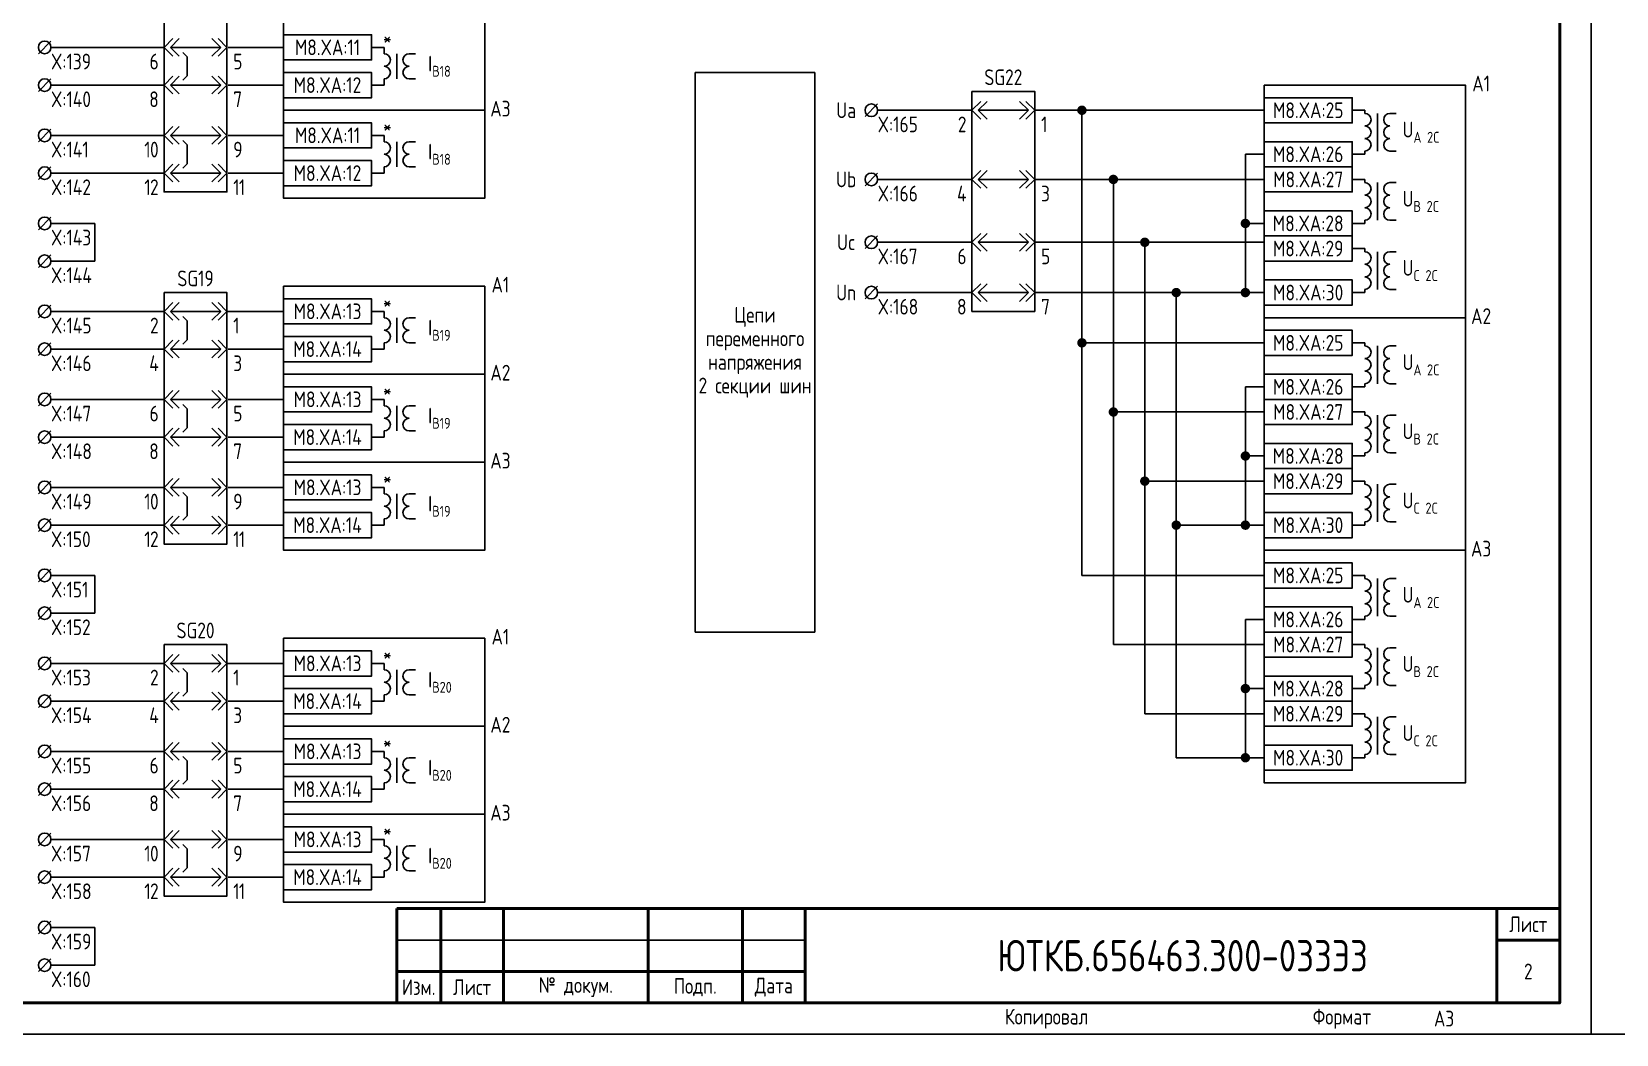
# Model space of a CAD drawing. Header units: millimetres. Extents: x -1050 to 7068, y 0 to 517.
# Drawn here: x 592.1 to 844.2, y 0 to 159.5 of the extents above; entities that cross this region are included whole.
import ezdxf

# ---------------------------------------------------------------- set-up
doc = ezdxf.new("R2010")
doc.units = ezdxf.units.MM
doc.styles.add('Gost_type_A', font='GOST_A.TTF')

# ---------------------------------------------------------------- blocks, each defined once
blk = doc.blocks.new('Формат_А3')
blk.add_lwpolyline([(-420, 297), (0, 297), (0, 0), (-420, 0)], close=True)
at = {"lineweight": 50}
blk.add_lwpolyline([(-400, 292), (-5, 292), (-5, 5), (-400, 5)], close=True, dxfattribs=at)
blk = doc.blocks.new('Штамп малый нижний')
at = {"lineweight": 50}
for points in [[(-185, 15), (-178, 15), (-178, 5), (-185, 5)], [(-178, 15), (-168, 15), (-168, 5), (-178, 5)], [(-168, 15), (-145, 15), (-145, 5), (-168, 5)], [(-145, 15), (-130, 15), (-130, 5), (-145, 5)], [(-130, 15), (-120, 15), (-120, 5), (-130, 5)], [(-120, 15), (-10, 15), (-10, 0), (-120, 0)], [(-10, 15), (0, 15), (0, 10), (-10, 10)], [(-10, 10), (0, 10), (0, 0), (-10, 0)], [(-185, 5), (-178, 5), (-178, 0), (-185, 0)], [(-178, 5), (-168, 5), (-168, 0), (-178, 0)], [(-168, 5), (-145, 5), (-145, 0), (-168, 0)], [(-145, 5), (-130, 5), (-130, 0), (-145, 0)], [(-130, 5), (-120, 5), (-120, 0), (-130, 0)]]:
    blk.add_lwpolyline(points, close=True, dxfattribs=at)
for points in [[(-185, 15), (-178, 15), (-178, 10), (-185, 10)], [(-178, 15), (-168, 15), (-168, 10), (-178, 10)], [(-168, 15), (-145, 15), (-145, 10), (-168, 10)], [(-145, 15), (-130, 15), (-130, 10), (-145, 10)], [(-130, 15), (-120, 15), (-120, 10), (-130, 10)], [(-185, 10), (-178, 10), (-178, 5), (-185, 5)], [(-178, 10), (-168, 10), (-168, 5), (-178, 5)], [(-168, 10), (-145, 10), (-145, 5), (-168, 5)], [(-145, 10), (-130, 10), (-130, 5), (-145, 5)], [(-130, 10), (-120, 10), (-120, 5), (-130, 5)]]:
    blk.add_lwpolyline(points, close=True)
at = {"char_height": 2.5, "style": 'Gost_type_A'}
for s, insert, width, attachment_point in [('Лист', (-5, 12.5), 10, 5), ('Изм.', (-181.5, 2.5), 7, 5), ('Лист', (-173, 2.5), 10, 5), ('№ докум.', (-156.5, 2.5), 23, 5), ('Подп.', (-137.5, 2.5), 15, 5), ('Дата', (-125, 2.5), 10, 5), ('Копировал', (-75, -2.53), 13.1202, 6), ('Формат', (-30, -2.53), 13.1202, 6)]:
    blk.add_mtext(s, dxfattribs=dict(at, insert=insert, width=width, attachment_point=attachment_point))
blk = doc.blocks.new('БИ_разъем')
for p, q in [((0, 0), (1.41, 1.41)), ((0, 0), (1.41, 1.41)), ((0, 0), (1.41, -1.41)), ((0, 0), (1.41, -1.41)), ((1, 0), (2.41, 1.41)), ((1, 0), (2.41, -1.41)), ((1, 0), (9, 0)), ((9, 0), (7.59, 1.41)), ((9, 0), (7.59, -1.41)), ((10, 0), (8.59, 1.41)), ((10, 0), (8.59, 1.41)), ((10, 0), (8.59, -1.41)), ((10, 0), (8.59, -1.41))]:
    blk.add_line(p, q)
blk = doc.blocks.new('БИ_перемычка')
for p, q in [((2.97, -0.79), (3.67, -1.5)), ((3.67, -1.5), (3.67, -4.5)), ((2.97, -5.21), (3.67, -4.5))]:
    blk.add_line(p, q)
blk = doc.blocks.new('POINT')
at = {"const_width": 0.75}
blk.add_lwpolyline([(-0.375, 0, 1), (0.375, 0, 1)], format="xyb", close=True, dxfattribs=at)

msp = doc.modelspace()

# ---------------------------------------------------------------- linework, layer by layer
for p, q in [((595.19, 158), (593.19, 156)), ((595.2, 157), (613.19, 157)), ((623.36, 157), (632.19, 157)), ((648.19, 157), (646.19, 157)), ((595.19, 152), (593.19, 150)), ((595.2, 151), (613.19, 151)), ((623.36, 151), (632.19, 151)), ((646.19, 151), (648.19, 151)), ((726.69, 148), (724.69, 146)), ((726.69, 147), (741.69, 147)), ((751.69, 147), (788.19, 147)), ((759.19, 73), (759.19, 147)), ((595.19, 144), (593.19, 142)), ((595.2, 143), (613.19, 143)), ((623.36, 143), (632.19, 143)), ((648.19, 143), (646.19, 143)), ((785.19, 118), (785.19, 140)), ((788.19, 140), (785.19, 140)), ((595.19, 138), (593.19, 136)), ((595.2, 137), (613.19, 137)), ((623.36, 137), (632.19, 137)), ((646.19, 137), (648.19, 137)), ((726.69, 137), (724.69, 135)), ((726.7, 136), (741.69, 136)), ((751.69, 136), (788.19, 136)), ((764.19, 62), (764.19, 136)), ((595.19, 130), (593.19, 128)), ((595.2, 129), (602.19, 129)), ((602.19, 129), (602.19, 123)), ((788.19, 129), (785.19, 129)), ((726.69, 127), (724.69, 125)), ((595.19, 124), (593.19, 122)), ((726.7, 126), (741.69, 126)), ((751.69, 126), (788.19, 126)), ((769.19, 51), (769.19, 126)), ((602.19, 123), (595.2, 123)), ((726.69, 119), (724.69, 117)), ((595.19, 116), (593.19, 114)), ((726.7, 118), (741.69, 118)), ((788.19, 118), (751.69, 118)), ((774.19, 44), (774.19, 118)), ((595.19, 115), (613.19, 115)), ((623.19, 115), (632.19, 115)), ((648.19, 115), (646.19, 115)), ((595.19, 110), (593.19, 108)), ((595.2, 109), (613.19, 109)), ((623.36, 109), (632.19, 109)), ((646.19, 109), (648.19, 109)), ((759.57, 110), (788.19, 110)), ((595.19, 102), (593.19, 100)), ((595.2, 101), (613.19, 101)), ((623.36, 101), (632.19, 101)), ((648.19, 101), (646.19, 101)), ((785.19, 81), (785.19, 103)), ((788.19, 103), (785.19, 103)), ((764.19, 99), (788.19, 99)), ((595.19, 96), (593.19, 94)), ((595.2, 95), (613.19, 95)), ((623.36, 95), (632.19, 95)), ((646.19, 95), (648.19, 95)), ((788.19, 92), (785.19, 92)), ((595.19, 88), (593.19, 86)), ((595.2, 87), (613.19, 87)), ((623.36, 87), (632.19, 87)), ((648.19, 87), (646.19, 87)), ((769.19, 88), (788.19, 88)), ((595.19, 82), (593.19, 80)), ((595.2, 81), (613.19, 81)), ((623.36, 81), (632.19, 81)), ((646.19, 81), (648.19, 81)), ((788.19, 81), (774.19, 81)), ((595.19, 74), (593.19, 72)), ((595.2, 73), (602.19, 73)), ((602.19, 73), (602.19, 67)), ((759.19, 73), (788.19, 73)), ((595.19, 68), (593.19, 66)), ((602.19, 67), (595.2, 67)), ((785.19, 44), (785.19, 66)), ((788.19, 66), (785.19, 66)), ((764.19, 62), (788.19, 62)), ((595.19, 60), (593.19, 58)), ((595.19, 59), (613.19, 59)), ((623.19, 59), (632.19, 59)), ((648.19, 59), (646.19, 59)), ((595.19, 54), (593.19, 52)), ((595.2, 53), (613.19, 53)), ((623.36, 53), (632.19, 53)), ((646.19, 53), (648.19, 53)), ((788.19, 55), (785.19, 55)), ((769.19, 51), (788.19, 51)), ((595.19, 46), (593.19, 44)), ((595.2, 45), (613.19, 45)), ((623.36, 45), (632.19, 45)), ((648.19, 45), (646.19, 45)), ((788.19, 44), (774.19, 44)), ((595.19, 40), (593.19, 38)), ((595.2, 39), (613.19, 39)), ((623.36, 39), (632.19, 39)), ((646.19, 39), (648.19, 39)), ((595.19, 32), (593.19, 30)), ((595.2, 31), (613.19, 31)), ((623.36, 31), (632.19, 31)), ((648.19, 31), (646.19, 31)), ((595.19, 26), (593.19, 24)), ((595.2, 25), (613.19, 25)), ((623.36, 25), (632.19, 25)), ((646.19, 25), (648.19, 25)), ((595.19, 18), (593.19, 16)), ((595.2, 17), (602.19, 17)), ((602.19, 17), (602.19, 11)), ((595.19, 12), (593.19, 10)), ((602.19, 11), (595.2, 11))]:
    msp.add_line(p, q)
at = {"ltscale": 4}
for p, q in [((648.19, 157), (648.19, 156)), ((648.19, 156.5), (648.19, 156)), ((650.19, 156), (650.19, 152)), ((650.19, 156), (650.19, 152)), ((653.19, 156), (652.19, 156)), ((653.19, 156), (652.19, 156)), ((648.19, 151), (648.19, 152)), ((653.19, 152), (652.19, 152)), ((653.19, 152), (652.19, 152)), ((802.19, 147), (804.19, 147)), ((804.19, 147), (804.19, 146.5)), ((804.19, 147), (804.19, 146.5)), ((806.19, 146.5), (806.19, 142.5)), ((809.19, 146.5), (808.19, 146.5)), ((806.19, 144.5), (806.19, 140.5)), ((648.19, 143), (648.19, 142)), ((648.19, 142.5), (648.19, 142)), ((650.19, 142), (650.19, 138)), ((650.19, 142), (650.19, 138)), ((653.19, 142), (652.19, 142)), ((653.19, 142), (652.19, 142)), ((804.19, 140), (802.19, 140)), ((804.19, 140), (804.19, 140.5)), ((809.19, 140.5), (808.19, 140.5)), ((648.19, 137), (648.19, 138)), ((653.19, 138), (652.19, 138)), ((653.19, 138), (652.19, 138)), ((802.19, 136), (804.19, 136)), ((804.19, 136), (804.19, 135.5)), ((804.19, 136), (804.19, 135.5)), ((806.19, 135.5), (806.19, 131.5)), ((809.19, 135.5), (808.19, 135.5)), ((806.19, 133.5), (806.19, 129.5)), ((804.19, 129), (802.19, 129)), ((804.19, 129), (804.19, 129.5)), ((809.19, 129.5), (808.19, 129.5)), ((802.19, 125), (804.19, 125)), ((804.19, 125), (804.19, 124.5)), ((804.19, 125), (804.19, 124.5)), ((806.19, 124.5), (806.19, 120.5)), ((809.19, 124.5), (808.19, 124.5)), ((806.19, 122.5), (806.19, 118.5)), ((804.19, 118), (804.19, 118.5)), ((809.19, 118.5), (808.19, 118.5)), ((804.19, 118), (802.19, 118)), ((648.19, 115), (648.19, 114)), ((648.19, 114.5), (648.19, 114)), ((650.19, 114), (650.19, 110)), ((650.19, 114), (650.19, 110)), ((653.19, 114), (652.19, 114)), ((653.19, 114), (652.19, 114)), ((648.19, 109), (648.19, 110)), ((653.19, 110), (652.19, 110)), ((653.19, 110), (652.19, 110)), ((802.19, 110), (804.19, 110)), ((804.19, 110), (804.19, 109.5)), ((804.19, 110), (804.19, 109.5)), ((806.19, 109.5), (806.19, 105.5)), ((809.19, 109.5), (808.19, 109.5)), ((806.19, 107.5), (806.19, 103.5)), ((804.19, 103), (804.19, 103.5)), ((809.19, 103.5), (808.19, 103.5)), ((648.19, 101), (648.19, 100)), ((804.19, 103), (802.19, 103)), ((648.19, 100.5), (648.19, 100)), ((650.19, 100), (650.19, 96)), ((650.19, 100), (650.19, 96)), ((653.19, 100), (652.19, 100)), ((653.19, 100), (652.19, 100)), ((802.19, 99), (804.19, 99)), ((804.19, 99), (804.19, 98.5)), ((804.19, 99), (804.19, 98.5)), ((806.19, 98.5), (806.19, 94.5)), ((809.19, 98.5), (808.19, 98.5)), ((648.19, 95), (648.19, 96)), ((653.19, 96), (652.19, 96)), ((653.19, 96), (652.19, 96)), ((806.19, 96.5), (806.19, 92.5)), ((804.19, 92), (802.19, 92)), ((804.19, 92), (804.19, 92.5)), ((809.19, 92.5), (808.19, 92.5)), ((648.19, 87), (648.19, 86)), ((648.19, 86.5), (648.19, 86)), ((650.19, 86), (650.19, 82)), ((650.19, 86), (650.19, 82)), ((653.19, 86), (652.19, 86)), ((653.19, 86), (652.19, 86)), ((802.19, 88), (804.19, 88)), ((804.19, 88), (804.19, 87.5)), ((804.19, 88), (804.19, 87.5)), ((806.19, 87.5), (806.19, 83.5)), ((809.19, 87.5), (808.19, 87.5)), ((806.19, 85.5), (806.19, 81.5)), ((648.19, 81), (648.19, 82)), ((653.19, 82), (652.19, 82)), ((653.19, 82), (652.19, 82)), ((804.19, 81), (802.19, 81)), ((804.19, 81), (804.19, 81.5)), ((809.19, 81.5), (808.19, 81.5)), ((802.19, 73), (804.19, 73)), ((804.19, 73), (804.19, 72.5)), ((804.19, 73), (804.19, 72.5)), ((806.19, 72.5), (806.19, 68.5)), ((809.19, 72.5), (808.19, 72.5)), ((806.19, 70.5), (806.19, 66.5)), ((804.19, 66), (802.19, 66)), ((804.19, 66), (804.19, 66.5)), ((809.19, 66.5), (808.19, 66.5)), ((802.19, 62), (804.19, 62)), ((804.19, 62), (804.19, 61.5)), ((804.19, 62), (804.19, 61.5)), ((806.19, 61.5), (806.19, 57.5)), ((809.19, 61.5), (808.19, 61.5)), ((648.19, 59), (648.19, 58)), ((648.19, 58.5), (648.19, 58)), ((650.19, 58), (650.19, 54)), ((650.19, 58), (650.19, 54)), ((653.19, 58), (652.19, 58)), ((653.19, 58), (652.19, 58)), ((806.19, 59.5), (806.19, 55.5)), ((804.19, 55), (804.19, 55.5)), ((809.19, 55.5), (808.19, 55.5)), ((648.19, 53), (648.19, 54)), ((653.19, 54), (652.19, 54)), ((653.19, 54), (652.19, 54)), ((804.19, 55), (802.19, 55)), ((802.19, 51), (804.19, 51)), ((804.19, 51), (804.19, 50.5)), ((804.19, 51), (804.19, 50.5)), ((806.19, 50.5), (806.19, 46.5)), ((809.19, 50.5), (808.19, 50.5)), ((806.19, 48.5), (806.19, 44.5)), ((648.19, 45), (648.19, 44)), ((648.19, 44.5), (648.19, 44)), ((650.19, 44), (650.19, 40)), ((650.19, 44), (650.19, 40)), ((653.19, 44), (652.19, 44)), ((653.19, 44), (652.19, 44)), ((804.19, 44), (802.19, 44)), ((804.19, 44), (804.19, 44.5)), ((809.19, 44.5), (808.19, 44.5)), ((648.19, 39), (648.19, 40)), ((653.19, 40), (652.19, 40)), ((653.19, 40), (652.19, 40)), ((648.19, 31), (648.19, 30)), ((648.19, 30.5), (648.19, 30)), ((650.19, 30), (650.19, 26)), ((650.19, 30), (650.19, 26)), ((653.19, 30), (652.19, 30)), ((653.19, 30), (652.19, 30)), ((648.19, 25), (648.19, 26)), ((653.19, 26), (652.19, 26)), ((653.19, 26), (652.19, 26))]:
    msp.add_line(p, q, dxfattribs=at)
for points in [[(613.19, 174), (623.19, 174), (623.19, 134), (613.19, 134)], [(632.19, 161), (664.19, 161), (664.19, 147), (632.19, 147)], [(632.19, 159), (646.19, 159), (646.19, 155), (632.19, 155)], [(632.19, 153), (646.19, 153), (646.19, 149), (632.19, 149)], [(716.69, 64), (697.69, 64), (697.69, 153), (716.69, 153)], [(741.69, 150), (751.69, 150), (751.69, 115), (741.69, 115)], [(788.19, 151), (820.19, 151), (820.19, 114), (788.19, 114)], [(788.19, 149), (802.19, 149), (802.19, 145), (788.19, 145)], [(632.19, 147), (664.19, 147), (664.19, 133), (632.19, 133)], [(632.19, 145), (646.19, 145), (646.19, 141), (632.19, 141)], [(788.19, 142), (802.19, 142), (802.19, 138), (788.19, 138)], [(632.19, 139), (646.19, 139), (646.19, 135), (632.19, 135)], [(788.19, 138), (802.19, 138), (802.19, 134), (788.19, 134)], [(788.19, 131), (802.19, 131), (802.19, 127), (788.19, 127)], [(788.19, 127), (802.19, 127), (802.19, 123), (788.19, 123)], [(632.19, 119), (664.19, 119), (664.19, 105), (632.19, 105)], [(788.19, 120), (802.19, 120), (802.19, 116), (788.19, 116)], [(613.19, 118), (623.19, 118), (623.19, 78), (613.19, 78)], [(632.19, 117), (646.19, 117), (646.19, 113), (632.19, 113)], [(788.19, 114), (820.19, 114), (820.19, 77), (788.19, 77)], [(632.19, 111), (646.19, 111), (646.19, 107), (632.19, 107)], [(788.19, 112), (802.19, 112), (802.19, 108), (788.19, 108)], [(632.19, 105), (664.19, 105), (664.19, 91), (632.19, 91)], [(788.19, 105), (802.19, 105), (802.19, 101), (788.19, 101)], [(632.19, 103), (646.19, 103), (646.19, 99), (632.19, 99)], [(788.19, 101), (802.19, 101), (802.19, 97), (788.19, 97)], [(632.19, 97), (646.19, 97), (646.19, 93), (632.19, 93)], [(788.19, 94), (802.19, 94), (802.19, 90), (788.19, 90)], [(632.19, 91), (664.19, 91), (664.19, 77), (632.19, 77)], [(632.19, 89), (646.19, 89), (646.19, 85), (632.19, 85)], [(788.19, 90), (802.19, 90), (802.19, 86), (788.19, 86)], [(632.19, 83), (646.19, 83), (646.19, 79), (632.19, 79)], [(788.19, 83), (802.19, 83), (802.19, 79), (788.19, 79)], [(788.19, 77), (820.19, 77), (820.19, 40), (788.19, 40)], [(788.19, 75), (802.19, 75), (802.19, 71), (788.19, 71)], [(788.19, 68), (802.19, 68), (802.19, 64), (788.19, 64)], [(788.19, 64), (802.19, 64), (802.19, 60), (788.19, 60)], [(613.19, 62), (623.19, 62), (623.19, 22), (613.19, 22)], [(632.19, 63), (664.19, 63), (664.19, 49), (632.19, 49)], [(632.19, 61), (646.19, 61), (646.19, 57), (632.19, 57)], [(788.19, 57), (802.19, 57), (802.19, 53), (788.19, 53)], [(632.19, 55), (646.19, 55), (646.19, 51), (632.19, 51)], [(788.19, 53), (802.19, 53), (802.19, 49), (788.19, 49)], [(632.19, 49), (664.19, 49), (664.19, 35), (632.19, 35)], [(632.19, 47), (646.19, 47), (646.19, 43), (632.19, 43)], [(788.19, 46), (802.19, 46), (802.19, 42), (788.19, 42)], [(632.19, 41), (646.19, 41), (646.19, 37), (632.19, 37)], [(632.19, 35), (664.19, 35), (664.19, 21), (632.19, 21)], [(632.19, 33), (646.19, 33), (646.19, 29), (632.19, 29)], [(632.19, 27), (646.19, 27), (646.19, 23), (632.19, 23)]]:
    msp.add_lwpolyline(points, close=True)
for centre in [(594.19, 157), (594.19, 151), (725.69, 147), (594.19, 143), (594.19, 137), (725.69, 136), (594.19, 129), (725.69, 126), (594.19, 123), (725.69, 118), (594.19, 115), (594.19, 109), (594.19, 101), (594.19, 95), (594.19, 87), (594.19, 81), (594.19, 73), (594.19, 67), (594.19, 59), (594.19, 53), (594.19, 45), (594.19, 39), (594.19, 31), (594.19, 25), (594.19, 17), (594.19, 11)]:
    msp.add_circle(centre, 1)
for centre, start, end in [((648.19, 155), 270, 90), ((648.19, 155), 270, 90), ((648.19, 153), 270, 90), ((648.19, 153), 270, 90), ((652.19, 155), 90, 270), ((652.19, 155), 90, 270), ((652.19, 153), 90, 270), ((652.19, 153), 90, 270), ((804.19, 145.5), 270, 90), ((808.19, 145.5), 90, 270), ((808.19, 145.5), 90, 270), ((804.19, 143.5), 270, 90), ((808.19, 143.5), 90, 270), ((808.19, 143.5), 90, 270), ((648.19, 141), 270, 90), ((648.19, 141), 270, 90), ((652.19, 141), 90, 270), ((652.19, 141), 90, 270), ((804.19, 141.5), 270, 90), ((808.19, 141.5), 90, 270), ((648.19, 139), 270, 90), ((648.19, 139), 270, 90), ((652.19, 139), 90, 270), ((652.19, 139), 90, 270), ((804.19, 134.5), 270, 90), ((808.19, 134.5), 90, 270), ((808.19, 134.5), 90, 270), ((804.19, 132.5), 270, 90), ((804.19, 130.5), 270, 90), ((808.19, 132.5), 90, 270), ((808.19, 132.5), 90, 270), ((808.19, 130.5), 90, 270), ((804.19, 123.5), 270, 90), ((808.19, 123.5), 90, 270), ((808.19, 123.5), 90, 270), ((804.19, 121.5), 270, 90), ((808.19, 121.5), 90, 270), ((808.19, 121.5), 90, 270), ((804.19, 119.5), 270, 90), ((808.19, 119.5), 90, 270), ((648.19, 113), 270, 90), ((648.19, 113), 270, 90), ((652.19, 113), 90, 270), ((652.19, 113), 90, 270), ((648.19, 111), 270, 90), ((648.19, 111), 270, 90), ((652.19, 111), 90, 270), ((652.19, 111), 90, 270), ((804.19, 108.5), 270, 90), ((808.19, 108.5), 90, 270), ((808.19, 108.5), 90, 270), ((804.19, 106.5), 270, 90), ((808.19, 106.5), 90, 270), ((808.19, 106.5), 90, 270), ((804.19, 104.5), 270, 90), ((808.19, 104.5), 90, 270), ((648.19, 99), 270, 90), ((648.19, 99), 270, 90), ((652.19, 99), 90, 270), ((652.19, 99), 90, 270), ((804.19, 97.5), 270, 90), ((808.19, 97.5), 90, 270), ((808.19, 97.5), 90, 270), ((648.19, 97), 270, 90), ((648.19, 97), 270, 90), ((652.19, 97), 90, 270), ((652.19, 97), 90, 270), ((804.19, 95.5), 270, 90), ((808.19, 95.5), 90, 270), ((808.19, 95.5), 90, 270), ((804.19, 93.5), 270, 90), ((808.19, 93.5), 90, 270), ((648.19, 85), 270, 90), ((648.19, 85), 270, 90), ((652.19, 85), 90, 270), ((652.19, 85), 90, 270), ((804.19, 86.5), 270, 90), ((808.19, 86.5), 90, 270), ((808.19, 86.5), 90, 270), ((648.19, 83), 270, 90), ((648.19, 83), 270, 90), ((652.19, 83), 90, 270), ((652.19, 83), 90, 270), ((804.19, 84.5), 270, 90), ((804.19, 82.5), 270, 90), ((808.19, 84.5), 90, 270), ((808.19, 84.5), 90, 270), ((808.19, 82.5), 90, 270), ((804.19, 71.5), 270, 90), ((808.19, 71.5), 90, 270), ((808.19, 71.5), 90, 270), ((804.19, 69.5), 270, 90), ((804.19, 67.5), 270, 90), ((808.19, 69.5), 90, 270), ((808.19, 69.5), 90, 270), ((808.19, 67.5), 90, 270), ((804.19, 60.5), 270, 90), ((808.19, 60.5), 90, 270), ((808.19, 60.5), 90, 270), ((648.19, 57), 270, 90), ((648.19, 57), 270, 90), ((652.19, 57), 90, 270), ((652.19, 57), 90, 270), ((804.19, 58.5), 270, 90), ((808.19, 58.5), 90, 270), ((808.19, 58.5), 90, 270), ((648.19, 55), 270, 90), ((648.19, 55), 270, 90), ((652.19, 55), 90, 270), ((652.19, 55), 90, 270), ((804.19, 56.5), 270, 90), ((808.19, 56.5), 90, 270), ((804.19, 49.5), 270, 90), ((808.19, 49.5), 90, 270), ((808.19, 49.5), 90, 270), ((804.19, 47.5), 270, 90), ((808.19, 47.5), 90, 270), ((808.19, 47.5), 90, 270), ((804.19, 45.5), 270, 90), ((808.19, 45.5), 90, 270), ((648.19, 43), 270, 90), ((648.19, 43), 270, 90), ((652.19, 43), 90, 270), ((652.19, 43), 90, 270), ((648.19, 41), 270, 90), ((648.19, 41), 270, 90), ((652.19, 41), 90, 270), ((652.19, 41), 90, 270), ((648.19, 29), 270, 90), ((648.19, 29), 270, 90), ((648.19, 27), 270, 90), ((648.19, 27), 270, 90), ((652.19, 29), 90, 270), ((652.19, 29), 90, 270), ((652.19, 27), 90, 270), ((652.19, 27), 90, 270)]:
    msp.add_arc(centre, 1, start, end, dxfattribs=at)

# ---------------------------------------------------------------- block references
for name, p in [('Формат_А3', (840.19, 0)), ('Формат_А3', (1260.19, 0)), ('БИ_разъем', (613.19, 157)), ('БИ_перемычка', (613.19, 157)), ('БИ_разъем', (613.19, 151)), ('БИ_разъем', (741.69, 147)), ('POINT', (759.19, 147)), ('БИ_разъем', (613.19, 143)), ('БИ_перемычка', (613.19, 143)), ('БИ_разъем', (613.19, 137)), ('БИ_разъем', (741.69, 136)), ('POINT', (764.19, 136)), ('POINT', (785.19, 129)), ('БИ_разъем', (741.69, 126)), ('POINT', (769.19, 126)), ('БИ_разъем', (741.69, 118)), ('POINT', (774.19, 118)), ('POINT', (785.19, 118)), ('БИ_разъем', (613.19, 115)), ('БИ_перемычка', (613.19, 115)), ('БИ_разъем', (613.19, 109)), ('POINT', (759.19, 110)), ('БИ_разъем', (613.19, 101)), ('БИ_перемычка', (613.19, 101)), ('POINT', (764.19, 99)), ('БИ_разъем', (613.19, 95)), ('POINT', (785.19, 92)), ('БИ_разъем', (613.19, 87)), ('POINT', (769.19, 88)), ('БИ_перемычка', (613.19, 87)), ('БИ_разъем', (613.19, 81)), ('POINT', (774.19, 81)), ('POINT', (785.19, 81)), ('БИ_разъем', (613.19, 59)), ('БИ_перемычка', (613.19, 59)), ('POINT', (785.19, 55)), ('БИ_разъем', (613.19, 53)), ('БИ_разъем', (613.19, 45)), ('БИ_перемычка', (613.19, 45)), ('POINT', (785.19, 44)), ('БИ_разъем', (613.19, 39)), ('БИ_разъем', (613.19, 31)), ('БИ_перемычка', (613.19, 31)), ('БИ_разъем', (613.19, 25)), ('Штамп малый нижний', (835.19, 5))]:
    msp.add_blockref(name, p)

# ---------------------------------------------------------------- texts
at = {"style": 'Gost_type_A'}
for s, insert, char_height, width, attachment_point in [('M8.XA:11', (639.19, 157.01), 2.5, 14, 5), ('*', (648.69, 158.5), 2.5, 3, 5), ('\\A1;I{\\H0.7x;\\S^ В18;}', (655.19, 154), 2.5, 8, 4), ('M8.XA:12', (639.18, 151), 2.5, 14.018, 5), ('M8.XA:25', (795.19, 147), 2.5, 14, 5), ('M8.XA:11', (639.19, 143.01), 2.5, 14, 5), ('*', (648.69, 144.5), 2.5, 3, 5), ('\\A1;U{\\H0.7x;\\S^ A 2C;}', (810.19, 143.5), 2.5, 12, 4), ('\\A1;I{\\H0.7x;\\S^ В18;}', (655.19, 140), 2.5, 8, 4), ('M8.XA:26', (795.18, 140), 2.5, 14.018, 5), ('M8.XA:12', (639.18, 137), 2.5, 14.018, 5), ('M8.XA:27', (795.18, 136), 2.5, 14.018, 5), ('\\A1;U{\\H0.7x;\\S^ B 2C;}', (810.19, 132.5), 2.5, 12, 4), ('M8.XA:28', (795.18, 129), 2.5, 14.018, 5), ('M8.XA:29', (795.18, 125), 2.5, 14.018, 5), ('\\A1;U{\\H0.7x;\\S^ C 2C;}', (810.19, 121.5), 2.5, 12, 4), ('M8.XA:30', (795.18, 118), 2.5, 14.018, 5), ('M8.XA:13', (639.19, 115.01), 2.5, 14, 5), ('*', (648.69, 116.5), 2.5, 3, 5), ('\\A1;I{\\H0.7x;\\S^ В19;}', (655.19, 112), 2.5, 8, 4), ('M8.XA:25', (795.19, 110), 2.5, 14, 5), ('M8.XA:14', (639.18, 109), 2.5, 14.018, 5), ('\\A1;U{\\H0.7x;\\S^ A 2C;}', (810.19, 106.5), 2.5, 12, 4), ('M8.XA:26', (795.18, 103), 2.5, 14.018, 5), ('M8.XA:13', (639.19, 101.01), 2.5, 14, 5), ('*', (648.69, 102.5), 2.5, 3, 5), ('\\A1;I{\\H0.7x;\\S^ В19;}', (655.19, 98), 2.5, 8, 4), ('M8.XA:27', (795.18, 99), 2.5, 14.018, 5), ('M8.XA:14', (639.18, 95), 2.5, 14.018, 5), ('\\A1;U{\\H0.7x;\\S^ B 2C;}', (810.19, 95.5), 2.5, 12, 4), ('M8.XA:28', (795.18, 92), 2.5, 14.018, 5), ('M8.XA:13', (639.19, 87.01), 2.5, 14, 5), ('*', (648.69, 88.5), 2.5, 3, 5), ('M8.XA:29', (795.18, 88), 2.5, 14.018, 5), ('\\A1;U{\\H0.7x;\\S^ C 2C;}', (810.19, 84.5), 2.5, 12, 4), ('\\A1;I{\\H0.7x;\\S^ В19;}', (655.19, 84), 2.5, 8, 4), ('M8.XA:14', (639.18, 81), 2.5, 14.018, 5), ('M8.XA:30', (795.18, 81), 2.5, 14.018, 5), ('M8.XA:25', (795.19, 73), 2.5, 14, 5), ('\\A1;U{\\H0.7x;\\S^ A 2C;}', (810.19, 69.5), 2.5, 12, 4), ('M8.XA:26', (795.18, 66), 2.5, 14.018, 5), ('M8.XA:27', (795.18, 62), 2.5, 14.018, 5), ('*', (648.69, 60.5), 2.5, 3, 5), ('M8.XA:13', (639.19, 59.01), 2.5, 14, 5), ('\\A1;U{\\H0.7x;\\S^ B 2C;}', (810.19, 58.5), 2.5, 12, 4), ('\\A1;I{\\H0.7x;\\S^ В20;}', (655.19, 56), 2.5, 8, 4), ('M8.XA:28', (795.18, 55), 2.5, 14.018, 5), ('M8.XA:14', (639.18, 53), 2.5, 14.018, 5), ('M8.XA:29', (795.18, 51), 2.5, 14.018, 5), ('\\A1;U{\\H0.7x;\\S^ C 2C;}', (810.19, 47.5), 2.5, 12, 4), ('M8.XA:13', (639.19, 45.01), 2.5, 14, 5), ('*', (648.69, 46.5), 2.5, 3, 5), ('\\A1;I{\\H0.7x;\\S^ В20;}', (655.19, 42), 2.5, 8, 4), ('M8.XA:30', (795.18, 44), 2.5, 14.018, 5), ('M8.XA:14', (639.18, 39), 2.5, 14.018, 5), ('M8.XA:13', (639.19, 31.01), 2.5, 14, 5), ('*', (648.69, 32.5), 2.5, 3, 5), ('\\A1;I{\\H0.7x;\\S^ В20;}', (655.19, 28), 2.5, 8, 4), ('M8.XA:14', (639.18, 25), 2.5, 14.018, 5), ('ЮТКБ.656463.300-033Э3', (775.19, 12.5), 5, 120, 5), ('2', (830.19, 10), 2.5, 10, 5), ('A3', (815.19, 2.5), 2.5, 20, 4)]:
    msp.add_mtext(s, dxfattribs=dict(at, insert=insert, char_height=char_height, width=width, attachment_point=attachment_point))
at = {"char_height": 2.5, "line_spacing_factor": 0.9, "style": 'Gost_type_A'}
for s, insert, width, attachment_point in [('X:139', (595.19, 156), 10, 1), ('{\\T0.9;6}', (612.19, 156), 5, 3), ('{\\T0.9;5}', (624.19, 156), 5, 1), ('SG22', (746.69, 151), 10, 8), ('A1', (822.69, 150), 35, 8), ('X:140', (595.19, 150), 10, 1), ('{\\T0.9;8}', (612.19, 150), 5, 3), ('{\\T0.9;7}', (624.19, 150), 5, 1), ('A3', (666.69, 146), 35, 8), ('Ua', (721.69, 147), 7, 5), ('X:165', (726.69, 146), 10, 1), ('{\\T0.9;2}', (740.69, 146), 5, 3), ('{\\T0.9;1}', (752.69, 146), 5, 1), ('X:141', (595.19, 142), 10, 1), ('{\\T0.9;10}', (612.19, 142), 5, 3), ('{\\T0.9;9}', (624.19, 142), 5, 1), ('Ub', (721.69, 136), 7, 5), ('X:142', (595.19, 136), 10, 1), ('{\\T0.9;12}', (612.19, 136), 5, 3), ('{\\T0.9;11}', (624.19, 136), 5, 1), ('X:166', (726.69, 135), 10, 1), ('{\\T0.9;4}', (740.69, 135), 5, 3), ('{\\T0.9;3}', (752.69, 135), 5, 1), ('X:143', (595.19, 128), 10, 1), ('Uc', (721.69, 126), 7, 5), ('X:167', (726.69, 125), 10, 1), ('{\\T0.9;6}', (740.69, 125), 5, 3), ('{\\T0.9;5}', (752.69, 125), 5, 1), ('X:144', (595.19, 122), 10, 1), ('SG19', (618.19, 119), 10, 8), ('A1', (666.69, 118), 35, 8), ('Un', (721.69, 118), 7, 5), ('X:168', (726.69, 117), 10, 1), ('{\\T0.9;8}', (740.69, 117), 5, 3), ('{\\T0.9;7}', (752.69, 117), 5, 1), ('X:145', (595.19, 114), 10, 1), ('{\\T0.9;2}', (612.19, 114), 5, 3), ('{\\T0.9;1}', (624.19, 114), 5, 1), ('Цепи переменного напряжения\\P2 секции шин', (707.19, 108.5), 19, 5), ('A2', (822.69, 113), 35, 8), ('X:146', (595.19, 108), 10, 1), ('{\\T0.9;4}', (612.19, 108), 5, 3), ('{\\T0.9;3}', (624.19, 108), 5, 1), ('A2', (666.69, 104), 35, 8), ('X:147', (595.19, 100), 10, 1), ('{\\T0.9;6}', (612.19, 100), 5, 3), ('{\\T0.9;5}', (624.19, 100), 5, 1), ('X:148', (595.19, 94), 10, 1), ('{\\T0.9;8}', (612.19, 94), 5, 3), ('{\\T0.9;7}', (624.19, 94), 5, 1), ('A3', (666.69, 90), 35, 8), ('X:149', (595.19, 86), 10, 1), ('{\\T0.9;10}', (612.19, 86), 5, 3), ('{\\T0.9;9}', (624.19, 86), 5, 1), ('X:150', (595.19, 80), 10, 1), ('{\\T0.9;12}', (612.19, 80), 5, 3), ('{\\T0.9;11}', (624.19, 80), 5, 1), ('A3', (822.69, 76), 35, 8), ('X:151', (595.19, 72), 10, 1), ('X:152', (595.19, 66), 10, 1), ('SG20', (618.19, 63), 10, 8), ('A1', (666.69, 62), 35, 8), ('X:153', (595.19, 58), 10, 1), ('{\\T0.9;2}', (612.19, 58), 5, 3), ('{\\T0.9;1}', (624.19, 58), 5, 1), ('X:154', (595.19, 52), 10, 1), ('{\\T0.9;4}', (612.19, 52), 5, 3), ('{\\T0.9;3}', (624.19, 52), 5, 1), ('A2', (666.69, 48), 35, 8), ('X:155', (595.19, 44), 10, 1), ('{\\T0.9;6}', (612.19, 44), 5, 3), ('{\\T0.9;5}', (624.19, 44), 5, 1), ('X:156', (595.19, 38), 10, 1), ('{\\T0.9;8}', (612.19, 38), 5, 3), ('{\\T0.9;7}', (624.19, 38), 5, 1), ('A3', (666.69, 34), 35, 8), ('X:157', (595.19, 30), 10, 1), ('{\\T0.9;10}', (612.19, 30), 5, 3), ('{\\T0.9;9}', (624.19, 30), 5, 1), ('X:158', (595.19, 24), 10, 1), ('{\\T0.9;12}', (612.19, 24), 5, 3), ('{\\T0.9;11}', (624.19, 24), 5, 1), ('X:159', (595.19, 16), 10, 1), ('X:160', (595.19, 10), 10, 1)]:
    msp.add_mtext(s, dxfattribs=dict(at, insert=insert, width=width, attachment_point=attachment_point))

doc.saveas('drawing.dxf')
